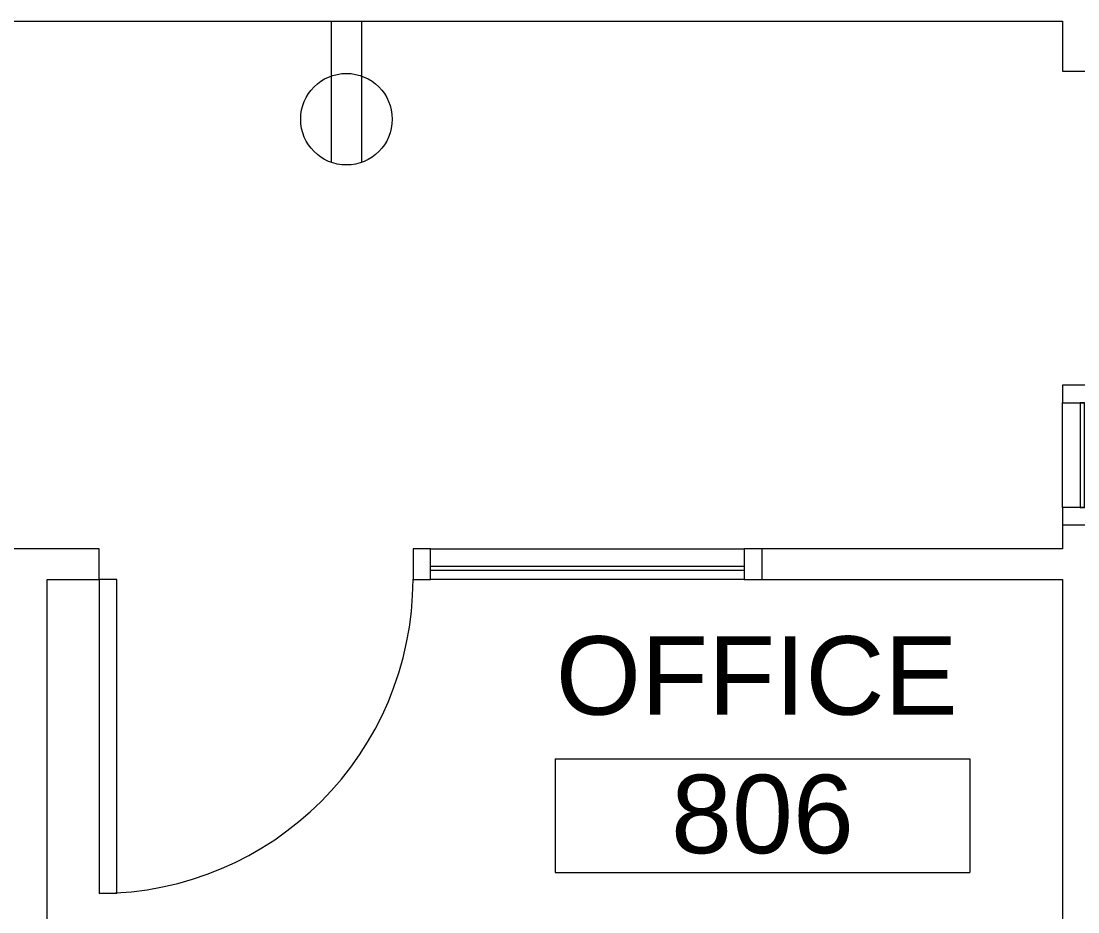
# Model space of a CAD drawing. Header units: inches. Extents: x 1 to 4637, y -664 to 702.
# Drawn here: x 2786.8 to 2908, y -532.9 to -430.7 of the extents above; entities that cross this region are included whole.
import ezdxf

# ---------------------------------------------------------------- set-up
doc = ezdxf.new("R2010")
doc.units = ezdxf.units.IN
doc.header["$MEASUREMENT"] = 0
for name, color, linetype, lineweight in [('A-ANNO-NOTE', 131, 'Continuous', 20), ('A-AREA-IDEN', 2, 'Continuous', 20), ('A-DOOR', 31, 'Continuous', 9), ('A-DOOR-FRAM', 31, 'Continuous', 9), ('A-GLAZ', 151, 'Continuous', 9), ('I-WALL', 2, 'Continuous', 9)]:
    doc.layers.add(name, color=color, linetype=linetype, lineweight=lineweight)
doc.styles.add('Arial', font='arial.ttf', dxfattribs={"height": 9})

# ---------------------------------------------------------------- blocks, each defined once
blk = doc.blocks.new('Single-Flush - With Sidelight - 36_ x 96_-2457300-New Construction - Tel_Data_Elec Plan')
at = {"layer": 'A-DOOR', "color": 250, "lineweight": 20}
for p, q in [((-16, 37.75), (-18, 37.75)), ((-18, 1.75), (-18, 37.75)), ((-16, 37.75), (-16, 1.75)), ((-16, 1.75), (-18, 1.75))]:
    blk.add_line(p, q, dxfattribs=at)
at = {"layer": 'A-DOOR'}
blk.add_arc((-18, 1.75), 36, 360, 90, dxfattribs=at)
at = {"layer": 'A-DOOR-FRAM', "color": 250, "lineweight": 20}
blk.add_line((34, -1.75), (34, 1.75), dxfattribs=at)
at = {"layer": 'A-GLAZ', "color": 250, "lineweight": 20}
for p, q in [((32, 0.75), (20, 0.75)), ((20, 0.75), (20, 0.25)), ((20, 0.25), (32, 0.25)), ((32, 0.25), (32, 0.75))]:
    blk.add_line(p, q, dxfattribs=at)
blk = doc.blocks.new('Single-Flush - With Sidelight - 36_ x 96_-2457192-New Construction - Tel_Data_Elec Plan')
at = {"layer": 'A-DOOR', "color": 250, "lineweight": 20}
for p, q in [((-16, -1.75), (-18, -1.75)), ((-18, -1.75), (-18, -37.75)), ((-16, -37.75), (-16, -1.75)), ((-16, -37.75), (-18, -37.75))]:
    blk.add_line(p, q, dxfattribs=at)
at = {"layer": 'A-DOOR'}
blk.add_arc((-18, -1.75), 36, 270, 0, dxfattribs=at)
at = {"layer": 'A-DOOR-FRAM', "color": 250, "lineweight": 20}
blk.add_line((58, 1.75), (58, -1.75), dxfattribs=at)
at = {"layer": 'A-GLAZ', "color": 250, "lineweight": 20}
for p, q in [((20, -0.75), (20, -0.25)), ((20, -0.25), (56, -0.25)), ((56, -0.75), (20, -0.75)), ((56, -0.25), (56, -0.75))]:
    blk.add_line(p, q, dxfattribs=at)
blk = doc.blocks.new('FORM Room Tag - Name _ Number-2260771-New Construction - Tel_Data_Elec Plan')
at = {"layer": 'A-AREA-IDEN'}
for p, q in [((-0.2444, -0.0231), (-0.2444, -0.1589)), ((-0.2444, -0.0231), (0.2515, -0.0231)), ((0.2515, -0.0231), (0.2515, -0.1589)), ((-0.2444, -0.1589), (0.2515, -0.1589))]:
    blk.add_line(p, q, dxfattribs=at)

msp = doc.modelspace()

# ---------------------------------------------------------------- linework, layer by layer
at = {"layer": 'A-ANNO-NOTE'}
for p, q in [((2822.38, -430.73), (2822.38, -446.93)), ((2825.86, -430.73), (2825.86, -446.93))]:
    msp.add_line(p, q, dxfattribs=at)
msp.add_circle((2824.12, -441.97), 5.25, dxfattribs=at)
at = {"layer": 'I-WALL', "color": 250, "lineweight": 20}
for p, q in [((2551.25, -430.73), (2906.29, -430.73)), ((2906.29, -430.73), (2906.29, -436.48)), ((2906.29, -436.48), (2909.79, -436.48)), ((2906.29, -472.48), (2906.29, -474.48)), ((2909.79, -472.48), (2906.29, -472.48)), ((2906.29, -474.48), (2909.79, -474.48)), ((2906.29, -486.48), (2906.29, -491.23)), ((2909.79, -486.48), (2906.29, -486.48)), ((2795.76, -491.23), (2780.31, -491.23)), ((2795.76, -494.73), (2795.76, -491.23)), ((2833.76, -491.23), (2831.76, -491.23)), ((2831.76, -491.23), (2831.76, -494.73)), ((2833.76, -494.73), (2833.76, -491.23)), ((2906.29, -491.23), (2869.76, -491.23)), ((2869.76, -491.23), (2869.76, -494.73)), ((2789.79, -642.79), (2789.79, -494.73)), ((2789.79, -494.73), (2795.76, -494.73)), ((2831.76, -494.73), (2833.76, -494.73)), ((2869.76, -494.73), (2906.29, -494.73)), ((2906.29, -494.73), (2906.29, -642.79))]:
    msp.add_line(p, q, dxfattribs=at)
at = {"layer": 'I-WALL', "lineweight": 13}
for p, q in [((2906.29, -486.48), (2906.29, -474.48)), ((2833.76, -491.23), (2869.76, -491.23)), ((2869.76, -494.73), (2833.76, -494.73))]:
    msp.add_line(p, q, dxfattribs=at)

# ---------------------------------------------------------------- block references
at = {"layer": 'A-AREA-IDEN', "xscale": 95.99999999999994, "yscale": 95.99999999999994, "zscale": 95.99999999999994}
msp.add_blockref('FORM Room Tag - Name _ Number-2260771-New Construction - Tel_Data_Elec Plan', (2871.51, -513.09), dxfattribs=at)
at = {"layer": 'A-DOOR', "lineweight": 13, "rotation": 270}
msp.add_blockref('Single-Flush - With Sidelight - 36_ x 96_-2457300-New Construction - Tel_Data_Elec Plan', (2908.04, -454.48), dxfattribs=at)
at = {"layer": 'A-DOOR', "lineweight": 13}
msp.add_blockref('Single-Flush - With Sidelight - 36_ x 96_-2457192-New Construction - Tel_Data_Elec Plan', (2813.76, -492.98), dxfattribs=at)

# ---------------------------------------------------------------- texts
at = {"layer": 'A-AREA-IDEN', "lineweight": 9, "char_height": 9, "attachment_point": 1, "style": 'Arial'}
for s, insert, width in [('OFFICE', (2848.14, -501.25), 56.358), ('806', (2861.36, -517.13), 25.452)]:
    msp.add_mtext(s, dxfattribs=dict(at, insert=insert, width=width))

doc.saveas('drawing.dxf')
